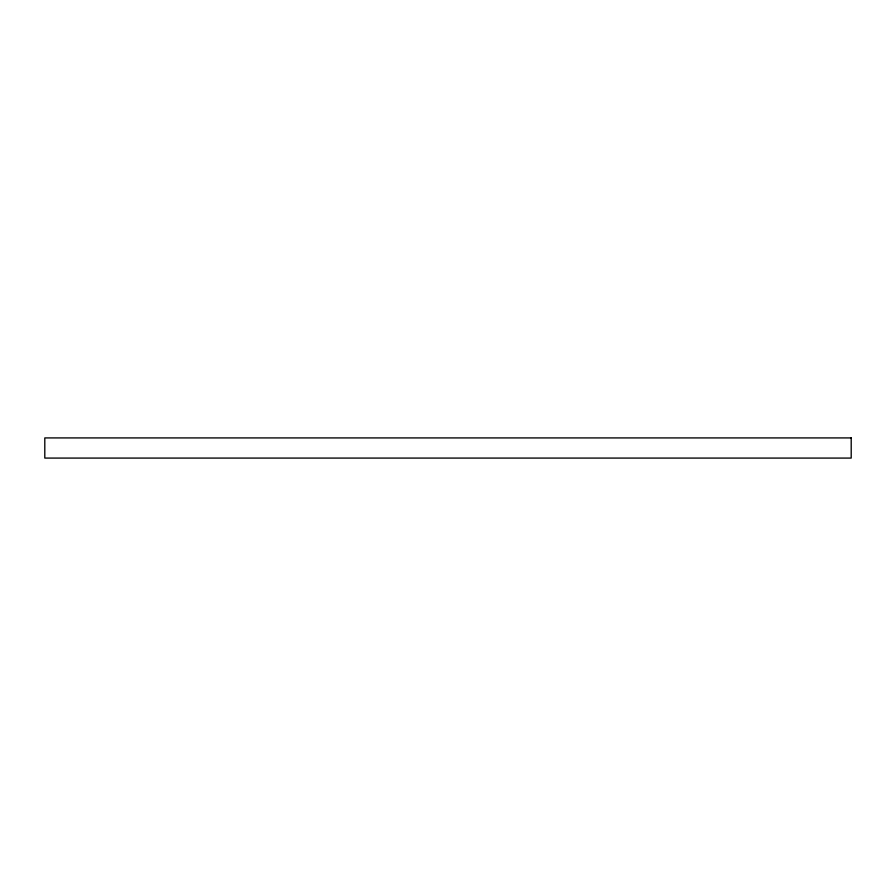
<?xml version="1.0" encoding="UTF-8"?>
<svg xmlns="http://www.w3.org/2000/svg" width="896" height="896" viewBox="0 0 896 896"><rect width="100%" height="100%" fill="white"/><g stroke="black" fill="none" stroke-linecap="round" stroke-linejoin="round"><path stroke-width="1.34" d="M851.2 437.92L44.8 437.92L44.8 458.08L851.2 458.08L851.2 437.92"/></g></svg>
